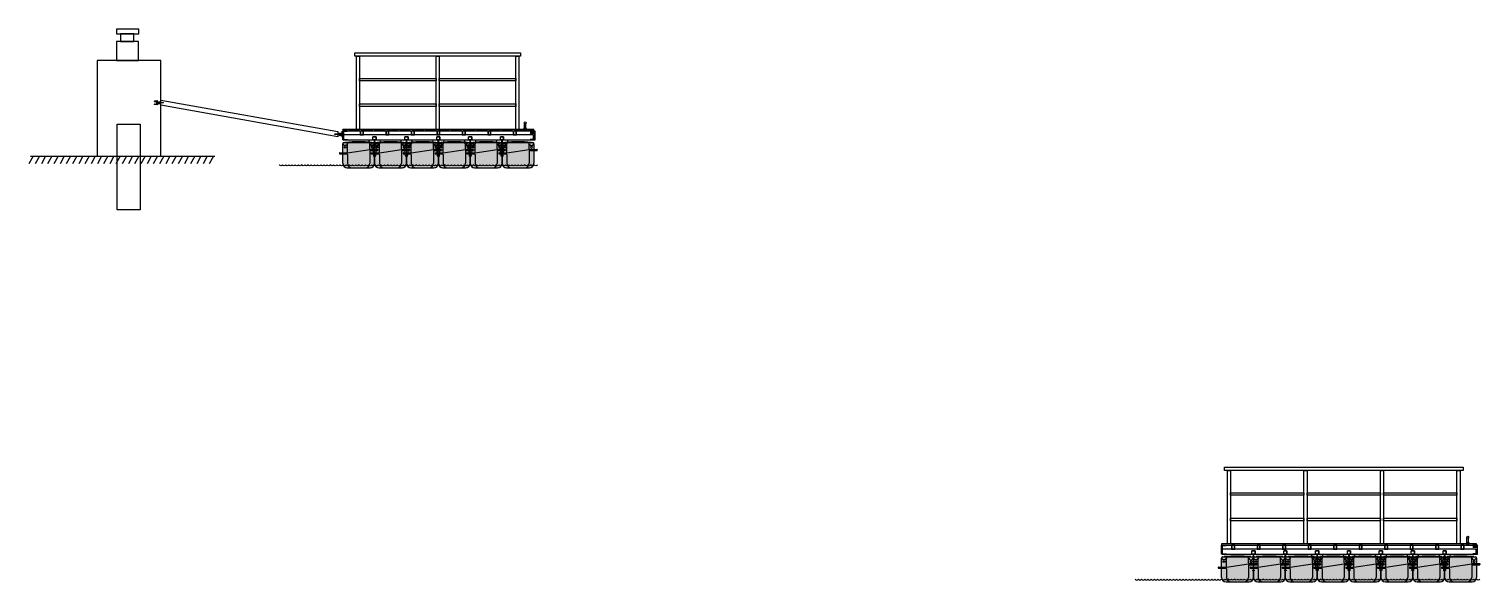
# Model space of a CAD drawing. Extents: x -231680 to 311509, y 18389 to 315840.
# Drawn here: x -218864 to -196097, y 126951 to 135625 of the extents above; entities that cross this region are included whole.
import ezdxf

# ---------------------------------------------------------------- set-up
doc = ezdxf.new("R2010")
doc.units = 0
doc.header["$LTSCALE"] = 1000
doc.linetypes.add('DOTE', pattern=[2.42, 2, -0.2, 0.02, -0.2])
for name, color, linetype in [('DOTE', 1, 'Continuous'), ('PUB_DIM', 3, 'Continuous'), ('W-bridge approach引桥', 4, 'Continuous'), ('W-FLOAT_BOWL浮筒', 253, 'Continuous'), ('W-PLASTIC_RAILINGS塑木栏杆', 6, 'Continuous'), ('W-STEEL_FRAME钢架', 3, 'Continuous'), ('W-WOOD_FLOOR木地板', 30, 'Continuous'), ('W-WOOD_STUD木龙骨', 25, 'Continuous'), ('变形缝', 4, 'Continuous'), ('塑木板', 32, 'Continuous'), ('尺寸', 6, 'Continuous'), ('短销钉', 253, 'Continuous'), ('螺栓', 146, 'Continuous'), ('龙骨', 10, 'Continuous')]:
    doc.layers.add(name, color=color, linetype=linetype)
doc.layers.add('伯利恒浮筒', color=5, linetype='Continuous', lineweight=5)

# ---------------------------------------------------------------- blocks, each defined once
blk = doc.blocks.new('*U41')
at = {"color": 5}
for p, q in [((-2, -53), (-2, -1)), ((-2, -1), (2, -1)), ((2, -13), (-2, -14)), ((2, -13), (-2, -14)), ((2, -15), (-2, -16)), ((2, -15), (-2, -16)), ((2, -17), (-2, -18)), ((2, -17), (-2, -18)), ((2, -19), (-2, -20)), ((2, -19), (-2, -20)), ((2, -19), (-2, -20)), ((2, -19), (-2, -20)), ((2, -21), (-2, -22)), ((2, -21), (-2, -22)), ((2, -21), (-2, -22)), ((2, -21), (-2, -22)), ((2, -23), (-2, -24)), ((2, -23), (-2, -24)), ((2, -25), (-2, -26)), ((2, -25), (-2, -26)), ((2, -27), (-2, -28)), ((2, -27), (-2, -28)), ((2, -29), (-2, -30)), ((2, -29), (-2, -30)), ((2, -29), (-2, -30)), ((2, -29), (-2, -30)), ((2, -31), (-2, -32)), ((2, -31), (-2, -32)), ((2, -31), (-2, -32)), ((2, -31), (-2, -32)), ((2, -33), (-2, -34)), ((2, -33), (-2, -34)), ((2, -35), (-2, -36)), ((2, -35), (-2, -36)), ((2, -37), (-2, -38)), ((2, -37), (-2, -38)), ((2, -39), (-2, -40)), ((2, -39), (-2, -40)), ((2, -39), (-2, -40)), ((2, -39), (-2, -40)), ((2, -41), (-2, -42)), ((2, -41), (-2, -42)), ((2, -41), (-2, -42)), ((2, -41), (-2, -42)), ((2, -43), (-2, -44)), ((2, -43), (-2, -44)), ((2, -46), (-2, -47)), ((2, -46), (-2, -47)), ((2, -48), (-2, -49)), ((2, -48), (-2, -49)), ((2, -48), (-2, -49)), ((2, -48), (-2, -49)), ((2, -50), (-2, -51)), ((2, -50), (-2, -51)), ((2, -50), (-2, -51)), ((2, -50), (-2, -51)), ((2, -52), (-2, -53)), ((2, -52), (-2, -53)), ((2, -52), (-2, -53)), ((0, -60), (-2, -53)), ((2, -54), (-2, -55)), ((2, -57), (-1, -57)), ((1, -59), (-1, -59)), ((2, -53), (0, -60)), ((2, -1), (2, -53))]:
    blk.add_line(p, q, dxfattribs=at)
blk.add_lwpolyline([(-3, 0), (-2, -1), (2, -1), (3, 0)], close=True, dxfattribs=at)
blk = doc.blocks.new('A$C0837b8cf')
at = {"layer": 'W-STEEL_FRAME钢架'}
blk.add_lwpolyline([(-17, 0), (-17, 140), (58, 140), (58, 137, -0.414214), (54, 133), (-3, 130, 0.324101), (-8, 122), (-8, 18, 0.290228), (-2, 10), (54, 7, -0.414214), (58, 3), (58, 0)], format="xyb", close=True, dxfattribs=at)
blk = doc.blocks.new('*U74')
at = {"layer": '龙骨'}
for points in [[(-25, -30), (25, -30), (25, 30), (-25, 30)], [(-20, -25), (20, -25), (20, 25), (-20, 25)]]:
    blk.add_lwpolyline(points, close=True, dxfattribs=at)
blk = doc.blocks.new('*U75')
at = {"layer": '变形缝', "color": 0, "linetype": 'ByBlock', "lineweight": -2, "transparency": 16777216}
for p in [(0, 0), (400, 0), (800, 0), (1200, 0), (1600, 0), (2000, 0), (2400, 0)]:
    blk.add_blockref('*U74', p, dxfattribs=at)
blk = doc.blocks.new('blhft')
at = {"true_color": 0x105689, "transparency": 33554470}
h = blk.add_hatch(color=146, dxfattribs=at)
h.dxf.hatch_style = 1
edge = h.paths.add_edge_path()
edge.add_line((-180, 0), (180, 0))
edge.add_arc((180, 70), 70, 270, 360)
edge.add_line((250, 70), (250, 270))
edge.add_line((250, 270), (298, 270))
edge.add_arc((298, 274), 4, 270, 360)
edge.add_line((302, 274), (302, 284))
edge.add_arc((298, 284), 4, 0, 90)
edge.add_line((298, 288), (250, 288))
edge.add_line((250, 288), (250, 375))
edge.add_arc((230, 375), 20, 0, 90)
edge.add_line((230, 395), (208, 395))
edge.add_line((208, 395), (208, 397))
edge.add_line((208, 397), (0, 407))
edge.add_line((0, 407), (-208, 397))
edge.add_line((-208, 397), (-208, 395))
edge.add_line((-208, 395), (-230, 395))
edge.add_arc((-230, 375), 20, 90, 180)
edge.add_line((-250, 375), (-250, 234))
edge.add_line((-250, 234), (-298, 234))
edge.add_arc((-298, 230), 4, 90, 180)
edge.add_line((-302, 230), (-302, 220))
edge.add_arc((-298, 220), 4, 180, 270)
edge.add_line((-298, 216), (-250, 216))
edge.add_line((-250, 216), (-250, 70))
edge.add_line((-250, 70), (-249, 60))
edge.add_line((-249, 60), (-246, 47))
edge.add_line((-246, 47), (-242, 37))
edge.add_line((-242, 37), (-235, 26))
edge.add_line((-235, 26), (-227, 18))
edge.add_line((-227, 18), (-220, 13))
edge.add_line((-220, 13), (-212, 8))
edge.add_line((-212, 8), (-204, 4))
edge.add_line((-204, 4), (-197, 2))
edge.add_line((-197, 2), (-188, 0))
edge.add_line((-188, 0), (-180, 0))
blk.add_lwpolyline([(-180, 0), (180, 0, 0.414214), (250, 70), (250, 270), (298, 270, 0.414214), (302, 274), (302, 284, 0.414214), (298, 288), (250, 288), (250, 375, 0.414214), (230, 395), (208, 395), (208, 397), (0, 407), (-208, 397), (-208, 395), (-230, 395, 0.414214), (-250, 375), (-250, 234), (-298, 234, 0.414214), (-302, 230), (-302, 220, 0.414214), (-298, 216), (-250, 216), (-250, 70), (-249, 60), (-246, 47), (-242, 37), (-235, 26), (-227, 18), (-220, 13), (-212, 8), (-204, 4), (-197, 2), (-188, 0)], format="xyb", close=True)
at = {"layer": 'W-FLOAT_BOWL浮筒', "ltscale": 0.5}
for p, q in [((-302, 230), (-302, 220)), ((302, 284), (302, 274))]:
    blk.add_line(p, q, dxfattribs=at)
at = {"layer": 'W-FLOAT_BOWL浮筒'}
for p, q in [((-298, 234), (-184, 234)), ((-250, 234), (-250, 375)), ((-230, 395), (230, 395)), ((-208, 397), (208, 397)), ((-208, 397), (-208, 395)), ((-174, 244), (-174, 375)), ((174, 280), (-174, 226)), ((174, 298), (174, 375)), ((174, 280), (302, 280)), ((174, 260), (174, 70)), ((184, 288), (298, 288)), ((184, 270), (298, 270)), ((208, 397), (208, 395)), ((250, 375), (250, 288)), ((250, 270), (250, 70)), ((-302, 226), (-174, 226)), ((-298, 216), (-184, 216)), ((-250, 70), (-250, 216)), ((-180, 0), (180, 0)), ((-174, 206), (-174, 70))]:
    blk.add_line(p, q, dxfattribs=at)
at = {"layer": 'W-FLOAT_BOWL浮筒', "ltscale": 0.5}
for centre, start, end in [((-298, 230), 90, 180), ((298, 284), 0, 90)]:
    blk.add_arc(centre, 4, start, end, dxfattribs=at)
at = {"layer": 'W-FLOAT_BOWL浮筒'}
for centre, radius, start, end in [((-230, 375), 20, 90, 180), ((0, -1768), 2175, 84.5043, 95.4957), ((-184, 244), 10, 270, 0), ((-154, 375), 20, 90, 180), ((154, 375), 20, 0, 90), ((184, 298), 10, 180, 270), ((184, 260), 10, 90, 180), ((230, 375), 20, 0, 90), ((298, 274), 4, 270, 0), ((-298, 220), 4, 180, 270), ((-180, 70), 70, 180, 270), ((-184, 206), 10, 0, 90), ((-104, 70), 70, 180, 270), ((104, 70), 70, 270, 0), ((180, 70), 70, 270, 0)]:
    blk.add_arc(centre, radius, start, end, dxfattribs=at)
at = {"layer": 'W-FLOAT_BOWL浮筒', "extrusion": (0, 0, -1)}
blk.add_ellipse((-212, 375), major_axis=(-30.4, 0), ratio=0.921809, start_param=3.141593, end_param=6.283185, dxfattribs=at)
at = {"layer": 'W-FLOAT_BOWL浮筒'}
blk.add_ellipse((-212, 320), major_axis=(-16, 0), ratio=0.75, dxfattribs=at)
blk.add_ellipse((212, 375), major_axis=(30.4, 0.1), ratio=0.921809, start_param=3.141593, end_param=6.283185, dxfattribs=at)
at = {"layer": 'W-FLOAT_BOWL浮筒', "extrusion": (0, 0, -1)}
blk.add_ellipse((212, 320), major_axis=(16, 0), ratio=0.75, dxfattribs=at)
blk = doc.blocks.new('dxd')
at = {"layer": '短销钉', "lineweight": 13}
for p, q in [((-79, 244), (79, 244)), ((-78, 244), (-78, 246)), ((-78, 246), (78, 246)), ((78, 244), (78, 246)), ((-86, 227), (-56, 200)), ((-52, 180), (-52, 193)), ((-49, 153), (-28, 136)), ((-43, 197), (42, 197)), ((-29, 39), (-29, 45)), ((-26, 48), (-24, 48)), ((-24, 30), (-24, 128)), ((-24, 30), (24, 30)), ((-24, 30), (-18, 2)), ((-19, 133), (19, 133)), ((-16, 0), (16, 0)), ((-6, 39), (-6, 44)), ((6, 39), (6, 44)), ((24, 30), (18, 2)), ((24, 30), (24, 128)), ((26, 48), (24, 48)), ((49, 153), (28, 136)), ((29, 39), (29, 45)), ((52, 180), (52, 193)), ((86, 227), (56, 200))]:
    blk.add_line(p, q, dxfattribs=at)
at = {"layer": '短销钉', "lineweight": 13, "ltscale": 0.1}
for p, q in [((-18, 2), (-18, 0)), ((-18, 0), (-16, 0)), ((16, 0), (18, 0)), ((18, 2), (18, 0))]:
    blk.add_line(p, q, dxfattribs=at)
at = {"layer": '短销钉', "lineweight": 13}
for centre, radius, start, end in [((-79, 234), 10, 90, 228.0009), ((0, -1254), 1503, 87.0435, 92.9565), ((79, 234), 10, 311.9991, 90), ((-44, 170), 13.5, 126.5657, 231), ((-62, 193), 10, 0, 48.0009), ((-35, 154), 31.4, 56.4166, 122.8531), ((-43, 161), 10, 184.1479, 231), ((-34, 186), 31.4, 236.1381, 303.5569), ((-26, 45), 3, 90, 180), ((-34, 128), 10, 0, 51), ((-16, 2), 2.5, 191.3099, 270), ((-25, 170), 13.5, 308.3696, 51.9011), ((-3, 44), 3, 115.3769, 180), ((0, 38), 10, 64.6231, 115.3769), ((3, 44), 3, 0, 64.6231), ((25, 170), 13.5, 128.0989, 231.6304), ((16, 2), 2.5, 270, 348.6901), ((35, 155), 31.3, 57.1287, 123.6019), ((34, 186), 31.4, 236.4385, 303.8665), ((34, 128), 10, 129, 180), ((26, 45), 3, 0, 90), ((42, 161), 10, 309, 355.8521), ((62, 193), 10, 131.9991, 180), ((44, 170), 13.5, 309, 53.4343)]:
    blk.add_arc(centre, radius, start, end, dxfattribs=at)
for centre, major_axis, start_param, end_param in [((-23, 39), (0, -9), 4.712389, 6.115737), ((0, 39), (0, 9), 1.570796, 4.712389)]:
    blk.add_ellipse(centre, major_axis=major_axis, ratio=0.666667, start_param=start_param, end_param=end_param, dxfattribs=at)
at = {"layer": '短销钉', "lineweight": 13, "extrusion": (0, 0, -1)}
blk.add_ellipse((23, 39), major_axis=(0, -9), ratio=0.666667, start_param=4.712389, end_param=6.115737, dxfattribs=at)
blk = doc.blocks.new('短销固定件正视面')
at = {"layer": '塑木板', "color": 156}
blk.add_lwpolyline([(2149439, 351499), (2149442, 351499), (2149489, 351499), (2149489, 351452), (2149489, 351449), (2149439, 351449)], close=True, dxfattribs=at)
at = {"layer": '塑木板', "color": 5}
blk.add_lwpolyline([(2149489, 351449), (2149489, 351499), (2149439, 351499)], dxfattribs=at)
at = {"layer": '螺栓', "color": 156}
blk.add_lwpolyline([(2149458, 351449), (2149458, 351182), (2149470, 351182), (2149470, 351449)], dxfattribs=at)
for points in [[(2149454, 351197), (2149475, 351197), (2149475, 351187), (2149454, 351187)], [(2149455, 351199), (2149473, 351199), (2149473, 351197), (2149455, 351197)], [(2149459, 351197), (2149470, 351197), (2149470, 351187), (2149459, 351187)]]:
    blk.add_lwpolyline(points, close=True, dxfattribs=at)
blk = doc.blocks.new('A$C47c33f2f')
at = {"color": 4}
for p, q in [((0, 0), (46, 0)), ((44, 2), (2, 2)), ((2, 2), (2, 2)), ((4, 18), (4, 4)), ((4, 18), (42, 18)), ((4, 4), (42, 4)), ((12, 26), (12, 88)), ((12, 26), (32, 26)), ((34, 26), (34, 88)), ((42, 16), (42, 4))]:
    blk.add_line(p, q, dxfattribs=at)
blk.add_circle((23, 104), 15, dxfattribs=at)
for centre, radius, start, end in [((2, 0), 2.5, 90, 180), ((2, 4), 2, 270, 0), ((12, 18), 8, 90, 180), ((-5, 88), 17.3, 1.4825, 29.9307), ((32, 16), 10, 0, 90), ((51, 88), 17.3, 150.0693, 178.5175), ((44, 4), 2, 180, 270), ((44, 0), 2.5, 0, 90)]:
    blk.add_arc(centre, radius, start, end, dxfattribs=at)
at = {"layer": '尺寸'}
for p, q in [((0, 0), (0, 0)), ((0, 0), (0, 0)), ((44, 2), (44, 2)), ((46, 0), (46, 0))]:
    blk.add_line(p, q, dxfattribs=at)
blk = doc.blocks.new('M24_90')
at = {"layer": 'PUB_DIM'}
for p, q in [((-11, 11), (-14, 10)), ((-11, 11), (-7, 10)), ((-11, 11), (11, 11)), ((-7, 10), (0, 11)), ((-7, 10), (-7, 0)), ((0, 11), (7, 10)), ((11, 11), (7, 10)), ((7, 10), (7, 0)), ((11, 11), (14, 10)), ((-11, -74), (-14, -73)), ((-11, -74), (-7, -73)), ((-11, -74), (11, -74)), ((-7, -73), (-7, -58)), ((-7, -73), (0, -74)), ((0, -74), (7, -73)), ((7, -73), (7, -58)), ((11, -74), (7, -73)), ((11, -74), (14, -73))]:
    blk.add_line(p, q, dxfattribs=at)
for points in [[(-14, 10), (14, 10), (14, 0), (-14, 0)], [(-8, 0), (8, 0), (8, -77), (-8, -77)], [(-15, -52), (15, -52), (15, -55), (-15, -55)], [(-14, -73), (14, -73), (14, -58), (-14, -58)]]:
    blk.add_lwpolyline(points, close=True, dxfattribs=at)
blk = doc.blocks.new('M16膨胀螺栓')
at = {"layer": 'PUB_DIM'}
for p, q in [((-12, 12), (-16, 10)), ((-12, 12), (-8, 10)), ((-12, 12), (12, 12)), ((-8, 10), (0, 12)), ((0, 12), (8, 10)), ((12, 12), (8, 10)), ((12, 12), (16, 10)), ((-8, -84), (-12, -103)), ((-12, -103), (-12, -112)), ((-12, -112), (12, -112)), ((-10, -112), (-10, -112)), ((0, -128), (-10, -123)), ((-5, -117), (5, -117)), ((-2, -107), (-4, -112)), ((-1, -84), (-2, -107)), ((0, -128), (10, -123)), ((1, -84), (2, -107)), ((2, -107), (4, -112)), ((8, -84), (12, -103)), ((10, -112), (10, -112)), ((12, -103), (12, -112))]:
    blk.add_line(p, q, dxfattribs=at)
for points in [[(-16, 10), (16, 10), (16, 0), (-16, 0)], [(-8, 22), (8, 22), (8, -73), (-8, -73)], [(-10, -18), (10, -18), (10, -123), (-10, -123)], [(-8, -79), (8, -79), (8, -84), (-8, -84)]]:
    blk.add_lwpolyline(points, close=True, dxfattribs=at)
for centre, start, end in [((-5, -112), 180, 270), ((5, -112), 270, 0)]:
    blk.add_arc(centre, 5, start, end, dxfattribs=at)
blk = doc.blocks.new('hjashdasda')
at = {"layer": 'DOTE', "linetype": 'DOTE', "ltscale": 0.005}
for p, q in [((37896.4, 49659.3), (37896.4, 49654.6)), ((37908.7, 49659.7), (37908.7, 49654.6))]:
    blk.add_line(p, q, dxfattribs=at)
at = {"layer": 'DOTE', "linetype": 'DOTE', "ltscale": 0.02}
for p, q in [((37906.9, 49665), (37896.8, 49665)), ((37902.5, 49683.1), (37902.5, 49655.7))]:
    blk.add_line(p, q, dxfattribs=at)
at = {"layer": 'PUB_DIM'}
for p, q in [((37895.6, 49657.2), (37895.6, 49655.8)), ((37897.2, 49657.2), (37897.2, 49655.8)), ((37900.2, 49657.2), (37900.2, 49668.5)), ((37904.8, 49668.5), (37900.2, 49668.5)), ((37901.6, 49657.2), (37901.6, 49668.5)), ((37903.4, 49657.2), (37903.4, 49668.5)), ((37904.8, 49657.2), (37904.8, 49668.5)), ((37907.9, 49657.2), (37907.9, 49655.8)), ((37909.5, 49657.2), (37909.5, 49655.8))]:
    blk.add_line(p, q, dxfattribs=at)
for points in [[(37911.3, 49655.8), (37893.8, 49655.8), (37893.8, 49657.2), (37911.3, 49657.2)], [(37901.9, 49660.6), (37901.9, 49681.7), (37903.2, 49681.7), (37903.2, 49660.6)]]:
    blk.add_lwpolyline(points, close=True, dxfattribs=at)
at = {"layer": 'PUB_DIM', "yscale": 0.08773124708293675, "zscale": 0.08773124708293675}
for name, p, xscale, rotation in [('M16膨胀螺栓', (37896.4, 49657.2), -0.08773124708293675, 359.9999999999325), ('M24_90', (37904.8, 49665), 0.08773124708293675, 270)]:
    blk.add_blockref(name, p, dxfattribs=dict(at, xscale=xscale, rotation=rotation))
at = {"layer": 'PUB_DIM', "xscale": 0.08773124708293675, "yscale": 0.08773124708293675, "zscale": 0.08773124708293675}
blk.add_blockref('M16膨胀螺栓', (37908.7, 49657.2), dxfattribs=at)
blk = doc.blocks.new('ahjshdasda')
at = {"layer": 'PUB_DIM'}
for p, q in [((39726.1, 54600.6), (39726.1, 54591)), ((39727.5, 54600.6), (39727.5, 54591)), ((39729.2, 54600.6), (39729.3, 54591)), ((39730.7, 54600.6), (39730.7, 54591))]:
    blk.add_line(p, q, dxfattribs=at)
for points in [[(39719.6, 54601.7), (39737.2, 54601.7), (39737.2, 54600.3), (39719.6, 54600.3)], [(39729, 54598.9), (39729, 54579.6), (39727.7, 54579.6), (39727.7, 54598.9)]]:
    blk.add_lwpolyline(points, close=True, dxfattribs=at)
at = {"layer": 'PUB_DIM', "xscale": 0.08773124708293675, "yscale": 0.08773124708293675, "zscale": 0.08773124708293675, "rotation": 90.01075038123389}
blk.add_blockref('M24_90', (39726.1, 54594.5), dxfattribs=at)
blk = doc.blocks.new('*U76')
blk.add_lwpolyline([(33, 61), (-33, -61)])
blk = doc.blocks.new('*U77')
at = {"color": 0, "linetype": 'ByBlock', "lineweight": -2, "transparency": 16777216}
for p in [(0, 0), (98, 0), (195, 0), (293, 0), (390, 0), (488, 0), (585, 0), (683, 0), (780, 0), (878, 0), (975, 0), (1073, 0), (1170, 0), (1268, 0), (1365, 0), (1463, 0), (1560, 0), (1658, 0), (1755, 0), (1853, 0), (1950, 0), (2048, 0), (2145, 0), (2243, 0), (2341, 0), (2438, 0), (2536, 0), (2633, 0), (2731, 0), (2828, 0)]:
    blk.add_blockref('*U76', p, dxfattribs=at)
blk = doc.blocks.new('*U78')
at = {"layer": '龙骨'}
for points in [[(-25, -30), (25, -30), (25, 30), (-25, 30)], [(-20, -25), (20, -25), (20, 25), (-20, 25)]]:
    blk.add_lwpolyline(points, close=True, dxfattribs=at)
blk = doc.blocks.new('*U79')
at = {"layer": '变形缝', "color": 0, "linetype": 'ByBlock', "lineweight": -2, "transparency": 16777216}
for p in [(0, 0), (400, 0), (800, 0), (1200, 0), (1600, 0), (2000, 0), (2400, 0), (2800, 0), (3200, 0), (3600, 0)]:
    blk.add_blockref('*U78', p, dxfattribs=at)

msp = doc.modelspace()

# ---------------------------------------------------------------- hatches: boundary and pattern name
at = {"layer": 'W-WOOD_STUD木龙骨'}
h = msp.add_hatch(dxfattribs=at)
h.set_pattern_fill('木纹03', color=256, scale=100)
h.set_pattern_definition([(0, (-1362066.5, -309079.55), (200, 200), [10, -190]), (90, (-1361986.5, -309009.55), (-200, 200), [20, -180]), (45, (-1362026.5, -309029.55), (0, 199.998082), [14.14, -42.42, 14.14, -28.28, 99, -85]), (45, (-1362076.5, -309089.55), (0, 200), [14.142, -28.284, 14.142, -226.2]), (45, (-1362006.5, -309069.55), (0, 200), [14.142, -268.700712]), (45, (-1361986.5, -309079.55), (0, 200), [14.142, -268.700712]), (45, (-1362016.5, -309059.55), (0, 200), [14.142, -268.700712]), (45, (-1362026.5, -309049.55), (0, 200), [28.284, -254.558712]), (45, (-1361976.5, -308899.55), (0, 200), [28.284, -254.558712]), (45, (-1362046.5, -309039.55), (0, 200), [56.568, -226.274712]), (45, (-1362056.5, -309029.55), (0, 200), [56.568, -226.274712]), (45, (-1361926.5, -308969.55), (0, 200), [56.568, -226.274712]), (45, (-1362066.5, -309009.55), (0, 200), [42.4264, -240.416312]), (45, (-1362106.5, -308979.55), (0, 200), [42.4264, -240.416312]), (45, (-1362086.5, -308999.55), (0, 200), [42.4264, -240.416312]), (45, (-1361956.5, -308939.55), (0, 200), [70.71068, -212.132032]), (45, (-1361976.5, -308929.55), (0, 200), [70.71068, -212.132032]), (45, (-1361956.5, -308979.55), (0, 200), [98.99495, -183.847763]), (26.565051, (-1362046.51, -309059.55), (200, 8e-08), [22.360678, -424.852916]), (26.565051, (-1362006.51, -308999.55), (200, 8e-08), [22.360678, -424.852916]), (26.565051, (-1362016.51, -309019.55), (200, 8e-08), [22.360678, -424.852916]), (26.565051, (-1362056.51, -309079.55), (200, 8e-08), [44.72136, -402.492235]), (26.565051, (-1362016.51, -308989.55), (200, 8e-08), [67.08204, -380.131556]), (26.565051, (-1362036.51, -308979.55), (200, 8e-08), [89.44272, -357.770876]), (26.565051, (-1362056.51, -308969.55), (200, 8e-08), [89.44272, -357.770876]), (26.565051, (-1362086.51, -308909.55), (200, 8e-08), [89.44272, -357.770876]), (26.565051, (-1362086.51, -308929.55), (200, 8e-08), [111.8034, -335.410195]), (26.565051, (-1362076.51, -308949.55), (200, 8e-08), [111.8034, -335.410195]), (63.434949, (-1362006.51, -309029.55), (1e-08, 200), [22.360678, -424.852916]), (63.434949, (-1362036.51, -309049.55), (1e-08, 200), [22.360678, -424.852916]), (63.434949, (-1362066.51, -309079.55), (1e-08, 200), [44.72136, -402.492235]), (63.434949, (-1362006.51, -309049.55), (1e-08, 200), [44.72136, -402.492235]), (63.434949, (-1362086.51, -309089.55), (1e-08, 200), [67.08204, -380.131556]), (63.434949, (-1362106.51, -309089.55), (1e-08, 200), [89.44272, -357.770876]), (63.434949, (-1361926.51, -309079.55), (1e-08, 200), [89.44272, -357.770876]), (63.434949, (-1361996.51, -309059.55), (1e-08, 200), [89.44272, -357.770876]), (63.434949, (-1361956.51, -309079.55), (1e-08, 200), [111.8034, -335.410195]), (63.434949, (-1361976.51, -309069.55), (1e-08, 200), [111.8034, -335.410195])])
h.paths.add_polyline_path([(-210942.1, 134025.6), (-210942.1, 134050.6), (-213941.6, 134050.6), (-213941.6, 134025.6)])
h = msp.add_hatch(dxfattribs=at)
h.set_pattern_fill('木纹03', color=256, scale=100)
h.set_pattern_definition([(0, (-1347275.85, -315578.36), (200, 200), [10, -190]), (90, (-1347195.85, -315508.36), (-200, 200), [20, -180]), (45, (-1347235.85, -315528.36), (0, 199.998082), [14.14, -42.42, 14.14, -28.28, 99, -85]), (45, (-1347285.85, -315588.36), (0, 200), [14.142, -28.284, 14.142, -226.2]), (45, (-1347215.85, -315568.36), (0, 200), [14.142, -268.700712]), (45, (-1347195.85, -315578.36), (0, 200), [14.142, -268.700712]), (45, (-1347225.85, -315558.36), (0, 200), [14.142, -268.700712]), (45, (-1347235.85, -315548.36), (0, 200), [28.284, -254.558712]), (45, (-1347185.85, -315398.36), (0, 200), [28.284, -254.558712]), (45, (-1347255.85, -315538.36), (0, 200), [56.568, -226.274712]), (45, (-1347265.85, -315528.36), (0, 200), [56.568, -226.274712]), (45, (-1347135.85, -315468.36), (0, 200), [56.568, -226.274712]), (45, (-1347275.85, -315508.36), (0, 200), [42.4264, -240.416312]), (45, (-1347315.85, -315478.36), (0, 200), [42.4264, -240.416312]), (45, (-1347295.85, -315498.36), (0, 200), [42.4264, -240.416312]), (45, (-1347165.85, -315438.36), (0, 200), [70.71068, -212.132032]), (45, (-1347185.85, -315428.36), (0, 200), [70.71068, -212.132032]), (45, (-1347165.85, -315478.36), (0, 200), [98.99495, -183.847763]), (26.565051, (-1347255.85, -315558.36), (200, 8e-08), [22.360678, -424.852916]), (26.565051, (-1347215.85, -315498.36), (200, 8e-08), [22.360678, -424.852916]), (26.565051, (-1347225.85, -315518.36), (200, 8e-08), [22.360678, -424.852916]), (26.565051, (-1347265.85, -315578.36), (200, 8e-08), [44.72136, -402.492235]), (26.565051, (-1347225.85, -315488.36), (200, 8e-08), [67.08204, -380.131556]), (26.565051, (-1347245.85, -315478.36), (200, 8e-08), [89.44272, -357.770876]), (26.565051, (-1347265.85, -315468.36), (200, 8e-08), [89.44272, -357.770876]), (26.565051, (-1347295.85, -315408.36), (200, 8e-08), [89.44272, -357.770876]), (26.565051, (-1347295.85, -315428.36), (200, 8e-08), [111.8034, -335.410195]), (26.565051, (-1347285.85, -315448.36), (200, 8e-08), [111.8034, -335.410195]), (63.434949, (-1347215.85, -315528.36), (1e-08, 200), [22.360678, -424.852916]), (63.434949, (-1347245.85, -315548.36), (1e-08, 200), [22.360678, -424.852916]), (63.434949, (-1347275.85, -315578.36), (1e-08, 200), [44.72136, -402.492235]), (63.434949, (-1347215.85, -315548.36), (1e-08, 200), [44.72136, -402.492235]), (63.434949, (-1347295.85, -315588.36), (1e-08, 200), [67.08204, -380.131556]), (63.434949, (-1347315.85, -315588.36), (1e-08, 200), [89.44272, -357.770876]), (63.434949, (-1347135.85, -315578.36), (1e-08, 200), [89.44272, -357.770876]), (63.434949, (-1347205.85, -315558.36), (1e-08, 200), [89.44272, -357.770876]), (63.434949, (-1347165.85, -315578.36), (1e-08, 200), [111.8034, -335.410195]), (63.434949, (-1347185.85, -315568.36), (1e-08, 200), [111.8034, -335.410195])])
h.paths.add_polyline_path([(-196151.4, 127526.8), (-196151.4, 127551.8), (-200150.7, 127551.8), (-200150.7, 127526.8)])

# ---------------------------------------------------------------- linework, layer by layer
for points in [[(-217489.9, 135551.2), (-217143, 135551.2), (-217143, 135625.3), (-217489.9, 135625.3)], [(-217430.5, 135429.2), (-217222.3, 135429.2), (-217222.3, 135551.2), (-217430.5, 135551.2)], [(-217489.9, 135132.4), (-217144.6, 135132.4), (-217144.6, 135429.2), (-217489.9, 135429.2)], [(-216796.2, 135132.4), (-217796.2, 135132.4), (-217796.2, 133632.4), (-216796.2, 133632.4)], [(-214019.9, 134016.2), (-214020.4, 133936), (-216796.2, 134429.9), (-216796.2, 134511.1)], [(-217483.9, 134133.1), (-217118.8, 134133.1), (-217118.8, 132786.6), (-217483.9, 132786.6)]]:
    msp.add_lwpolyline(points, close=True)
msp.add_lwpolyline([(-218842.3, 133632.4), (-215951, 133632.4)])
at = {"color": 4}
for points in [[(-213586.4, 133493.1, -0.520567), (-213636.4, 133493.1, -0.5205671), (-213686.4, 133493.1, -0.5205671), (-213736.4, 133493.1, -0.5205671), (-213786.4, 133493.1, -0.5205671), (-213836.4, 133493.1, -0.5205671), (-213886.4, 133493.1, -0.5205671), (-213936.4, 133493.1, -0.5205671), (-213986.4, 133493.1, -0.5205671), (-214036.4, 133493.1, -0.5205671), (-214086.4, 133493.1, -0.5205671), (-214136.4, 133493.1, -0.5205671), (-214186.4, 133493.1, -0.5205671), (-214236.4, 133493.1, -0.5205671), (-214286.4, 133493.1, -0.5205671), (-214336.4, 133493.1, -0.5205671), (-214386.4, 133493.1, -0.5205671), (-214436.4, 133493.1, -0.5205671), (-214486.4, 133493.1, -0.5205671), (-214536.4, 133493.1, -0.5205671), (-214586.4, 133493.1, -0.5205671), (-214636.4, 133493.1, -0.5205671), (-214686.4, 133493.1, -0.5205671), (-214736.4, 133493.1, -0.5205671), (-214786.4, 133493.1, -0.5205671), (-214836.4, 133493.1, -0.5205671), (-214886.4, 133493.1, -0.5205671), (-214936.4, 133493.1, -0.0646937), (-214941.7, 133487.3, -0.0646937)], [(-212236.8, 133493.1, -0.520567), (-212286.8, 133493.1, -0.5205671), (-212336.8, 133493.1, -0.5205671), (-212386.8, 133493.1, -0.5205671), (-212436.8, 133493.1, -0.5205671), (-212486.8, 133493.1, -0.5205671), (-212536.8, 133493.1, -0.5205671), (-212586.8, 133493.1, -0.5205671), (-212636.8, 133493.1, -0.5205671), (-212686.8, 133493.1, -0.5205671), (-212736.8, 133493.1, -0.5205671), (-212786.8, 133493.1, -0.5205671), (-212836.8, 133493.1, -0.5205671), (-212886.8, 133493.1, -0.5205671), (-212936.8, 133493.1, -0.5205671), (-212986.8, 133493.1, -0.5205671), (-213036.8, 133493.1, -0.5205671), (-213086.8, 133493.1, -0.5205671), (-213136.8, 133493.1, -0.5205671), (-213186.8, 133493.1, -0.5205671), (-213236.8, 133493.1, -0.5205671), (-213286.8, 133493.1, -0.5205671), (-213336.8, 133493.1, -0.5205671), (-213386.8, 133493.1, -0.5205671), (-213436.8, 133493.1, -0.5205671), (-213486.8, 133493.1, -0.5205671), (-213536.8, 133493.1, -0.5205671), (-213586.8, 133493.1, -0.0646937), (-213592.1, 133487.3, -0.0646937)], [(-210887.2, 133493.1, -0.520567), (-210937.2, 133493.1, -0.5205671), (-210987.2, 133493.1, -0.5205671), (-211037.2, 133493.1, -0.5205671), (-211087.2, 133493.1, -0.5205671), (-211137.2, 133493.1, -0.5205671), (-211187.2, 133493.1, -0.5205671), (-211237.2, 133493.1, -0.5205671), (-211287.2, 133493.1, -0.5205671), (-211337.2, 133493.1, -0.5205671), (-211387.2, 133493.1, -0.5205671), (-211437.2, 133493.1, -0.5205671), (-211487.2, 133493.1, -0.5205671), (-211537.2, 133493.1, -0.5205671), (-211587.2, 133493.1, -0.5205671), (-211637.2, 133493.1, -0.5205671), (-211687.2, 133493.1, -0.5205671), (-211737.2, 133493.1, -0.5205671), (-211787.2, 133493.1, -0.5205671), (-211837.2, 133493.1, -0.5205671), (-211887.2, 133493.1, -0.5205671), (-211937.2, 133493.1, -0.5205671), (-211987.2, 133493.1, -0.5205671), (-212037.2, 133493.1, -0.5205671), (-212087.2, 133493.1, -0.5205671), (-212137.2, 133493.1, -0.5205671), (-212187.2, 133493.1, -0.5205671), (-212237.2, 133493.1, -0.0646937), (-212242.5, 133487.3, -0.0646937)], [(-201506.3, 126994.3, 0.520567), (-201456.3, 126994.3, 0.5205671), (-201406.3, 126994.3, 0.5205671), (-201356.3, 126994.3, 0.5205671), (-201306.3, 126994.3, 0.5205671), (-201256.3, 126994.3, 0.5205671), (-201206.3, 126994.3, 0.5205671), (-201156.3, 126994.3, 0.5205671), (-201106.3, 126994.3, 0.5205671), (-201056.3, 126994.3, 0.5205671), (-201006.3, 126994.3, 0.5205671), (-200956.3, 126994.3, 0.5205671), (-200906.3, 126994.3, 0.5205671), (-200856.3, 126994.3, 0.5205671), (-200806.3, 126994.3, 0.5205671), (-200756.3, 126994.3, 0.5205671), (-200706.3, 126994.3, 0.5205671), (-200656.3, 126994.3, 0.5205671), (-200606.3, 126994.3, 0.5205671), (-200556.3, 126994.3, 0.5205671), (-200506.3, 126994.3, 0.5205671), (-200456.3, 126994.3, 0.5205671), (-200406.3, 126994.3, 0.5205671), (-200356.3, 126994.3, 0.5205671), (-200306.3, 126994.3, 0.5205671), (-200256.3, 126994.3, 0.5205671), (-200206.3, 126994.3, 0.5205671), (-200156.3, 126994.3, 0.0646937), (-200151, 126988.5, 0.0646937)], [(-198795.7, 126994.3, -0.520567), (-198845.7, 126994.3, -0.5205671), (-198895.7, 126994.3, -0.5205671), (-198945.7, 126994.3, -0.5205671), (-198995.7, 126994.3, -0.5205671), (-199045.7, 126994.3, -0.5205671), (-199095.7, 126994.3, -0.5205671), (-199145.7, 126994.3, -0.5205671), (-199195.7, 126994.3, -0.5205671), (-199245.7, 126994.3, -0.5205671), (-199295.7, 126994.3, -0.5205671), (-199345.7, 126994.3, -0.5205671), (-199395.7, 126994.3, -0.5205671), (-199445.7, 126994.3, -0.5205671), (-199495.7, 126994.3, -0.5205671), (-199545.7, 126994.3, -0.5205671), (-199595.7, 126994.3, -0.5205671), (-199645.7, 126994.3, -0.5205671), (-199695.7, 126994.3, -0.5205671), (-199745.7, 126994.3, -0.5205671), (-199795.7, 126994.3, -0.5205671), (-199845.7, 126994.3, -0.5205671), (-199895.7, 126994.3, -0.5205671), (-199945.7, 126994.3, -0.5205671), (-199995.7, 126994.3, -0.5205671), (-200045.7, 126994.3, -0.5205671), (-200095.7, 126994.3, -0.5205671), (-200145.7, 126994.3, -0.0646937), (-200151, 126988.5, -0.0646937)], [(-197446.1, 126994.3, -0.520567), (-197496.1, 126994.3, -0.5205671), (-197546.1, 126994.3, -0.5205671), (-197596.1, 126994.3, -0.5205671), (-197646.1, 126994.3, -0.5205671), (-197696.1, 126994.3, -0.5205671), (-197746.1, 126994.3, -0.5205671), (-197796.1, 126994.3, -0.5205671), (-197846.1, 126994.3, -0.5205671), (-197896.1, 126994.3, -0.5205671), (-197946.1, 126994.3, -0.5205671), (-197996.1, 126994.3, -0.5205671), (-198046.1, 126994.3, -0.5205671), (-198096.1, 126994.3, -0.5205671), (-198146.1, 126994.3, -0.5205671), (-198196.1, 126994.3, -0.5205671), (-198246.1, 126994.3, -0.5205671), (-198296.1, 126994.3, -0.5205671), (-198346.1, 126994.3, -0.5205671), (-198396.1, 126994.3, -0.5205671), (-198446.1, 126994.3, -0.5205671), (-198496.1, 126994.3, -0.5205671), (-198546.1, 126994.3, -0.5205671), (-198596.1, 126994.3, -0.5205671), (-198646.1, 126994.3, -0.5205671), (-198696.1, 126994.3, -0.5205671), (-198746.1, 126994.3, -0.5205671), (-198796.1, 126994.3, -0.0646937), (-198801.4, 126988.5, -0.0646937)], [(-196096.5, 126994.3, -0.520567), (-196146.5, 126994.3, -0.5205671), (-196196.5, 126994.3, -0.5205671), (-196246.5, 126994.3, -0.5205671), (-196296.5, 126994.3, -0.5205671), (-196346.5, 126994.3, -0.5205671), (-196396.5, 126994.3, -0.5205671), (-196446.5, 126994.3, -0.5205671), (-196496.5, 126994.3, -0.5205671), (-196546.5, 126994.3, -0.5205671), (-196596.5, 126994.3, -0.5205671), (-196646.5, 126994.3, -0.5205671), (-196696.5, 126994.3, -0.5205671), (-196746.5, 126994.3, -0.5205671), (-196796.5, 126994.3, -0.5205671), (-196846.5, 126994.3, -0.5205671), (-196896.5, 126994.3, -0.5205671), (-196946.5, 126994.3, -0.5205671), (-196996.5, 126994.3, -0.5205671), (-197046.5, 126994.3, -0.5205671), (-197096.5, 126994.3, -0.5205671), (-197146.5, 126994.3, -0.5205671), (-197196.5, 126994.3, -0.5205671), (-197246.5, 126994.3, -0.5205671), (-197296.5, 126994.3, -0.5205671), (-197346.5, 126994.3, -0.5205671), (-197396.5, 126994.3, -0.5205671), (-197446.5, 126994.3, -0.0646937), (-197451.8, 126988.5, -0.0646937)]]:
    msp.add_lwpolyline(points, format="xyb", dxfattribs=at)
at = {"layer": 'W-PLASTIC_RAILINGS塑木栏杆'}
for points in [[(-213753.1, 135250.6), (-211152.4, 135250.6), (-211152.4, 135200.6), (-213753.1, 135200.6)], [(-213727, 135200.6), (-213677, 135200.6), (-213677, 134050.6), (-213727, 134050.6)], [(-212477, 135200.6), (-212427, 135200.6), (-212427, 134050.6), (-212477, 134050.6)], [(-211227, 135200.6), (-211177, 135200.6), (-211177, 134050.6), (-211227, 134050.6)], [(-213677, 134850.6), (-212477, 134850.6), (-212477, 134810.6), (-213677, 134810.6)], [(-212427, 134850.6), (-211227, 134850.6), (-211227, 134810.6), (-212427, 134810.6)], [(-213677, 134450.6), (-212477, 134450.6), (-212477, 134410.6), (-213677, 134410.6)], [(-212427, 134450.6), (-211227, 134450.6), (-211227, 134410.6), (-212427, 134410.6)], [(-200107.7, 128751.8), (-196361.8, 128751.8), (-196361.8, 128701.8), (-200107.7, 128701.8)], [(-200059, 128701.8), (-200009, 128701.8), (-200009, 127551.8), (-200059, 127551.8)], [(-198859, 128701.8), (-198809, 128701.8), (-198809, 127551.8), (-198859, 127551.8)], [(-197659, 128701.8), (-197609, 128701.8), (-197609, 127551.8), (-197659, 127551.8)], [(-196459, 128701.8), (-196409, 128701.8), (-196409, 127551.8), (-196459, 127551.8)], [(-200009, 128351.8), (-198859, 128351.8), (-198859, 128311.8), (-200009, 128311.8)], [(-198809, 128351.8), (-197659, 128351.8), (-197659, 128311.8), (-198809, 128311.8)], [(-197609, 128351.8), (-196459, 128351.8), (-196459, 128311.8), (-197609, 128311.8)], [(-200009, 127951.8), (-198859, 127951.8), (-198859, 127911.8), (-200009, 127911.8)], [(-198809, 127951.8), (-197659, 127951.8), (-197659, 127911.8), (-198809, 127911.8)], [(-197609, 127951.8), (-196459, 127951.8), (-196459, 127911.8), (-197609, 127911.8)]]:
    msp.add_lwpolyline(points, close=True, dxfattribs=at)
at = {"layer": 'W-STEEL_FRAME钢架'}
for points in [[(-213941.7, 133885.5), (-210946.9, 133885.5), (-210946.9, 133965.5), (-213941.7, 133965.5)], [(-200141.9, 127386.7), (-196156.2, 127386.7), (-196156.2, 127466.7), (-200141.9, 127466.7)]]:
    msp.add_lwpolyline(points, close=True, dxfattribs=at)
at = {"layer": 'W-WOOD_STUD木龙骨'}
for points in [[(-213941.6, 134025.6), (-210942.1, 134025.6), (-210942.1, 134050.6), (-213941.6, 134050.6)], [(-200150.7, 127526.8), (-196151.4, 127526.8), (-196151.4, 127551.8), (-200150.7, 127551.8)]]:
    msp.add_lwpolyline(points, close=True, dxfattribs=at)

# ---------------------------------------------------------------- block references
for name, p, xscale, yscale, zscale, rotation in [('hjashdasda', (-410155.9, 282011.7), 3.892708075587689, 3.892708075587689, 3.892708075587689, 270), ('ahjshdasda', (-518035.9, 355148.9), 5.568559892244243, 5.568559892244243, 5.568559892244243, 270.0107503842148)]:
    msp.add_blockref(name, p, dxfattribs=dict(xscale=xscale, yscale=yscale, zscale=zscale, rotation=rotation))
at = {"xscale": -1, "rotation": 270}
for p in [(-210940.8, 133995.5), (-196150.1, 127496.7)]:
    msp.add_blockref('*U41', p, dxfattribs=at)
msp.add_blockref('*U77', (-218832, 133571.3))
at = {"layer": 'W-bridge approach引桥'}
for p in [(-211103.1, 134050.6), (-196312.4, 127551.8)]:
    msp.add_blockref('A$C47c33f2f', p, dxfattribs=at)
at = {"layer": 'W-WOOD_FLOOR木地板'}
for p in [(-213924.2, 133885.6), (-200133.6, 127386.8)]:
    msp.add_blockref('A$C0837b8cf', p, dxfattribs=at)
at = {"layer": 'W-WOOD_FLOOR木地板', "xscale": -1}
for p in [(-210941.6, 133885.5), (-196150.9, 127386.7)]:
    msp.add_blockref('A$C0837b8cf', p, dxfattribs=at)
at = {"layer": '伯利恒浮筒'}
for p in [(-213691.6, 133449.8), (-213191.6, 133449.8), (-212691.6, 133449.8), (-212191.6, 133449.8), (-211691.6, 133449.8), (-211191.6, 133449.8), (-199900.9, 126951), (-199400.9, 126951), (-198900.9, 126951), (-198400.9, 126951), (-197900.9, 126951), (-197400.9, 126951), (-196900.9, 126951), (-196400.9, 126951)]:
    msp.add_blockref('blhft', p, dxfattribs=at)
at = {"layer": '变形缝'}
for name, p in [('*U75', (-213641.6, 133995.5)), ('*U79', (-199969.5, 127496.7))]:
    msp.add_blockref(name, p, dxfattribs=at)
at = {"layer": '塑木板', "color": 0}
for p in [(-2362905.9, -217563.2), (-2362405.9, -217563.2), (-2361905.9, -217563.2), (-2361405.9, -217563.2), (-2360905.9, -217563.2), (-2349115.2, -224062), (-2348615.2, -224062), (-2348115.2, -224062), (-2347615.2, -224062), (-2347115.2, -224062), (-2346615.2, -224062), (-2346115.2, -224062)]:
    msp.add_blockref('短销固定件正视面', p, dxfattribs=at)
at = {"layer": '短销钉'}
for p in [(-213441.6, 133635.5), (-212941.6, 133635.5), (-212441.6, 133635.5), (-211941.6, 133635.5), (-211441.6, 133635.5), (-198650.9, 127136.7), (-198150.9, 127136.7), (-197650.9, 127136.7), (-197150.9, 127136.7), (-196650.9, 127136.7)]:
    msp.add_blockref('dxd', p, dxfattribs=at)

doc.saveas('drawing.dxf')
